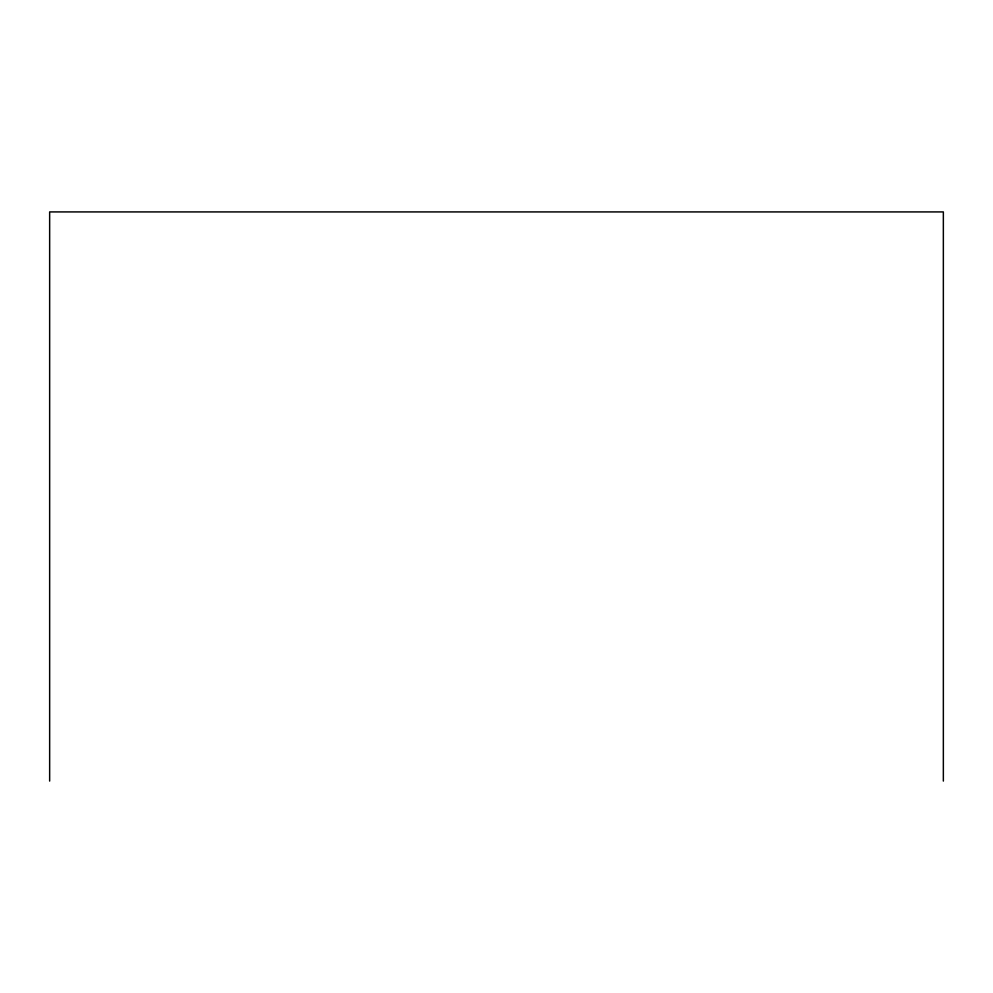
<?xml version="1.0" encoding="UTF-8"?>
<svg xmlns="http://www.w3.org/2000/svg" width="993" height="993" viewBox="0 0 993 993"><rect width="100%" height="100%" fill="white"/><g stroke="black" fill="none" stroke-linecap="round" stroke-linejoin="round"><path stroke-width="1.49" d="M943.35 781.081L943.35 211.919L49.65 211.919L49.65 781.081"/></g></svg>
